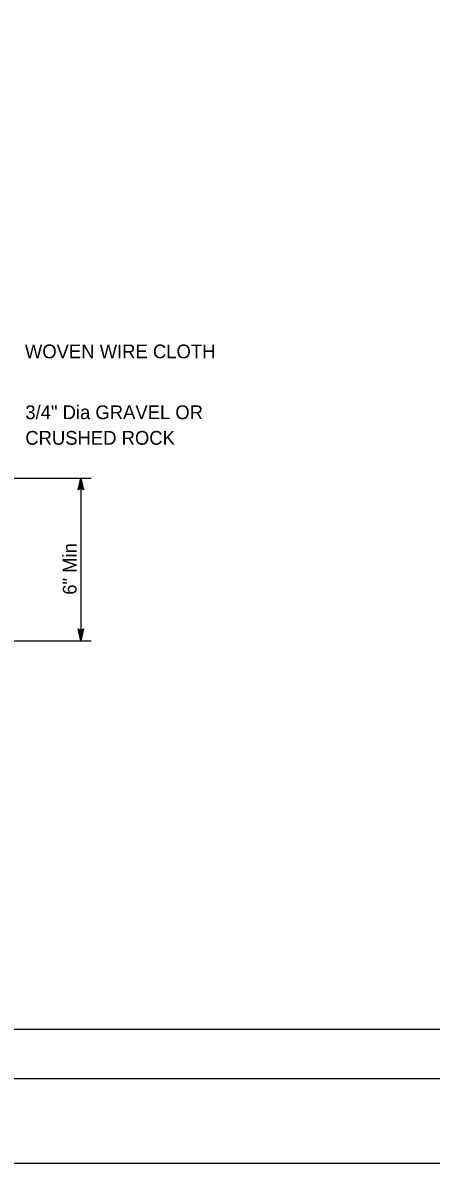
# Model space of a CAD drawing. Extents: x -893 to 867, y -474 to 712.
# Drawn here: x -165 to 42, y -474 to 105 of the extents above; entities that cross this region are included whole.
import ezdxf

# ---------------------------------------------------------------- set-up
doc = ezdxf.new("R2010")
doc.units = 0
for name, color, linetype in [('10 Sheet Format', 7, 'Continuous'), ('56 Stage 3 Anno', 7, 'Continuous'), ('57 Undefined', 7, 'Continuous')]:
    doc.layers.add(name, color=color, linetype=linetype)

msp = doc.modelspace()

# ---------------------------------------------------------------- linework, layer by layer
at = {"layer": '10 Sheet Format'}
for p, q in [((-813.45, -406.04), (811.55, -406.04)), ((-863.45, -431.04), (836.55, -431.04))]:
    msp.add_line(p, q, dxfattribs=at)
for points in [[(-893.45, -474.04), (866.55, -474.04), (866.55, 711.96), (-893.45, 711.96)], [(-863.45, -431.04), (836.55, -431.04), (836.55, 668.96), (-863.45, 668.96)]]:
    msp.add_lwpolyline(points, close=True, dxfattribs=at)
at = {"layer": '56 Stage 3 Anno'}
for p, q in [((-178.62, -126.12), (-130.19, -126.12)), ((-136.81, -132.12), (-135.47, -126.12)), ((-135.47, -126.12), (-135.47, -208.75)), ((-135.47, -126.12), (-135.47, -126.12)), ((-135.47, -126.12), (-134.14, -132.12)), ((-135.47, -131.32), (-136.81, -132.12)), ((-136.81, -132.12), (-136.81, -132.12)), ((-136.46, -131.91), (-135.48, -127.5)), ((-136.1, -131.67), (-135.48, -128.89)), ((-135.75, -131.5), (-135.48, -130.27)), ((-135.48, -128.89), (-134.85, -131.71)), ((-135.48, -130.27), (-135.21, -131.48)), ((-135.47, -127.51), (-134.5, -131.89)), ((-134.14, -132.12), (-135.47, -131.32)), ((-134.14, -132.12), (-134.14, -132.12)), ((-135.47, -208.75), (-136.8, -202.75)), ((-136.8, -202.75), (-136.8, -202.75)), ((-136.8, -202.75), (-135.47, -203.55)), ((-135.48, -207.36), (-136.45, -202.98)), ((-135.47, -205.99), (-136.1, -203.16)), ((-135.47, -204.6), (-135.74, -203.4)), ((-135.47, -203.55), (-134.13, -202.75)), ((-134.13, -202.75), (-135.47, -208.75)), ((-134.49, -202.97), (-135.47, -207.37)), ((-134.85, -203.2), (-135.47, -205.99)), ((-135.2, -203.38), (-135.47, -204.6)), ((-134.13, -202.75), (-134.13, -202.75)), ((-178.62, -208.75), (-130.19, -208.75)), ((-135.47, -208.75), (-135.47, -208.75))]:
    msp.add_line(p, q, dxfattribs=at)

# ---------------------------------------------------------------- texts
at = {"layer": '57 Undefined'}
for s, p in [('WOVEN WIRE CLOTH', (-163.82, -65.28)), ('3/4" Dia GRAVEL OR', (-163.6, -96.19)), ('CRUSHED ROCK', (-163.6, -109.19))]:
    msp.add_text(s, height=7, dxfattribs=at).set_placement(p)
msp.add_text('6" Min', height=7, rotation=90, dxfattribs=at).set_placement((-137.57, -185.36))

doc.saveas('drawing.dxf')
